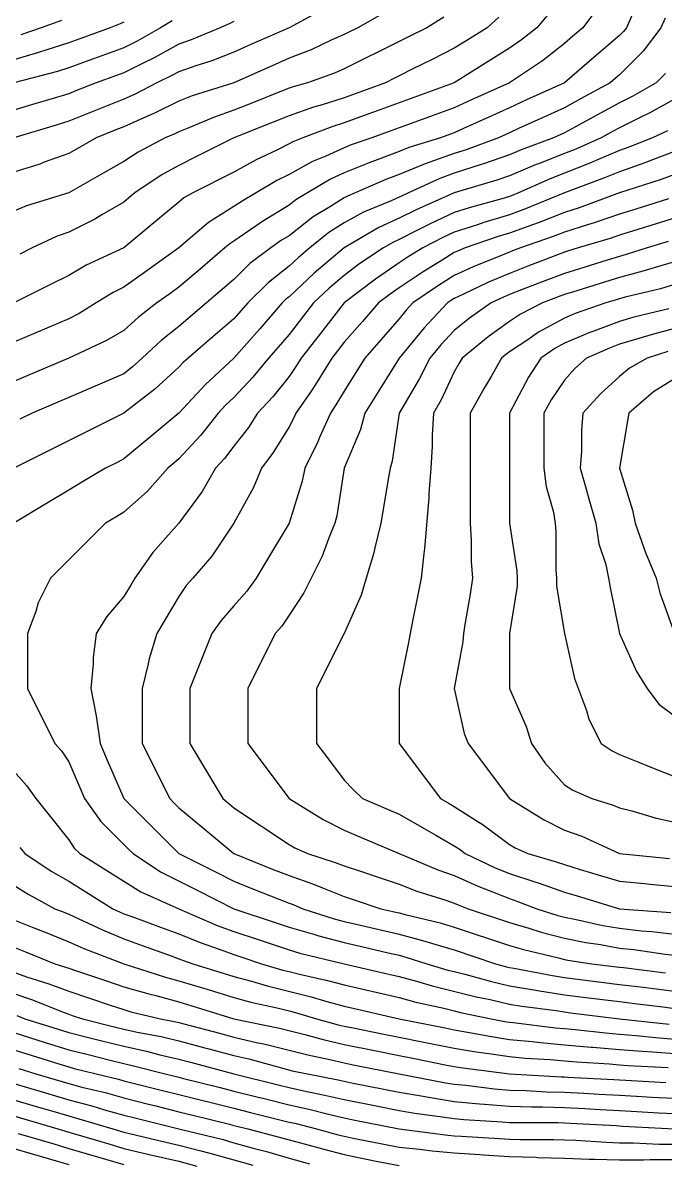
# Model space of a CAD drawing. Header units: inches. Extents: x 794995 to 811195, y 2485918 to 2508058.
# Drawn here: x 797820 to 798170, y 2489680 to 2490301 of the extents above; entities that cross this region are included whole.
import ezdxf

# ---------------------------------------------------------------- set-up
doc = ezdxf.new("R2010")
doc.units = ezdxf.units.IN
doc.header["$MEASUREMENT"] = 0
doc.layers.add('contour', color=7, linetype='Continuous')

msp = doc.modelspace()

# ---------------------------------------------------------------- linework, layer by layer
at = {"layer": 'contour'}
for points in [[(798115.16, 2490316.36), (798100.16, 2490298.36), (798091.83, 2490291.69), (798085.16, 2490287.11), (798073.62, 2490279.9), (798055.16, 2490268.36), (798033.16, 2490260.36), (798025.16, 2490257.45), (798011.16, 2490252.36), (798008.02, 2490251.22), (797995.16, 2490246.54), (797988.95, 2490244.57), (797972.66, 2490238.36), (797967.3, 2490236.22), (797965.16, 2490235.03), (797958.49, 2490231.69), (797947.16, 2490226.36), (797935.16, 2490219.61), (797912.66, 2490208.36), (797907.89, 2490205.63), (797905.16, 2490203.36), (797891.52, 2490192), (797875.16, 2490178.36), (797854.63, 2490168.89), (797845.16, 2490163.36), (797835.16, 2490158.36), (797815.16, 2490148.36)], [(798133.73, 2490309.79), (798125.16, 2490298.36), (798119.77, 2490293.75), (798115.16, 2490289.79), (798103.16, 2490280.36), (798085.16, 2490268.36), (798064.53, 2490258.99), (798055.16, 2490254.73), (798043.16, 2490250.36), (798033.73, 2490246.93), (798025.16, 2490243.82), (798021.16, 2490242.36), (798010.16, 2490238.36), (797999.03, 2490234.49), (797995.16, 2490232.91), (797985.16, 2490228.36), (797978.02, 2490225.5), (797965.16, 2490218.36), (797958.49, 2490215.03), (797947.16, 2490208.36), (797939.6, 2490203.92), (797935.16, 2490200.86), (797921.31, 2490192.21), (797905.16, 2490178.36), (797887.66, 2490165.86), (797875.16, 2490156.93), (797869.44, 2490154.08), (797860.16, 2490148.36), (797850.87, 2490142.65), (797845.16, 2490139.79), (797815.16, 2490126.93)], [(797984.72, 2490308.8), (797965.16, 2490298.36), (797944.39, 2490289.13), (797935.16, 2490285.03), (797923.16, 2490280.36), (797914.39, 2490277.59), (797905.16, 2490274.36), (797901.29, 2490272.23), (797893.16, 2490268.36), (797881.37, 2490262.15), (797875.16, 2490259.36), (797845.16, 2490247.36), (797838.24, 2490245.28), (797815.16, 2490238.36)], [(798016.98, 2490306.54), (798002.66, 2490298.36), (797997.66, 2490295.86), (797995.16, 2490294.61), (797988.49, 2490291.69), (797977.16, 2490286.36), (797965.16, 2490281.7), (797955.93, 2490277.59), (797935.16, 2490268.36), (797912.36, 2490261.16), (797905.16, 2490258.36), (797891.83, 2490251.7), (797886.07, 2490249.27), (797875.16, 2490244.36), (797870.87, 2490242.65), (797860.16, 2490238.36), (797850.61, 2490232.91), (797845.16, 2490229.79), (797831.83, 2490225.03), (797829.44, 2490224.08), (797815.16, 2490219.61)], [(798151.83, 2490305.03), (798148.91, 2490298.36), (798147.3, 2490296.22), (798145.16, 2490294.07), (798131.31, 2490282.21), (798115.16, 2490268.36), (798094.53, 2490258.99), (798085.16, 2490254.73), (798073.91, 2490249.61), (798060.16, 2490243.36), (798055.16, 2490241.09), (798053.16, 2490240.36), (798047.66, 2490238.36), (798030.45, 2490233.07), (798025.16, 2490230.86), (798013.16, 2490226.36), (798008.71, 2490224.81), (797995.16, 2490219.27), (797987.66, 2490215.86), (797975.16, 2490208.36), (797968.91, 2490204.61), (797965.16, 2490201.69), (797950.68, 2490192.84), (797947.16, 2490190.36), (797935.16, 2490182.11), (797932.85, 2490180.67), (797930.16, 2490178.36), (797916.7, 2490166.82), (797905.16, 2490156.93), (797900.16, 2490153.36), (797893.16, 2490148.36), (797882.98, 2490140.54), (797875.16, 2490133.36), (797865.69, 2490127.84), (797845.16, 2490118.36), (797824.16, 2490109.36), (797815.16, 2490105.5)], [(798049.44, 2490304.08), (798040.16, 2490298.36), (798030.16, 2490293.36), (798025.16, 2490290.86), (797995.16, 2490275.86), (797989.94, 2490273.58), (797975.16, 2490268.36), (797967.38, 2490266.14), (797965.16, 2490265.36), (797960.16, 2490263.36), (797945.87, 2490257.65), (797935.16, 2490253.36), (797924.05, 2490249.47), (797910.61, 2490243.82), (797905.16, 2490241.69), (797902.94, 2490240.58), (797897.66, 2490238.36), (797882.98, 2490230.54), (797875.16, 2490225.5), (797864.25, 2490219.27), (797845.16, 2490208.36), (797822.22, 2490201.3), (797815.16, 2490198.36)], [(798079.44, 2490304.08), (798073.16, 2490298.36), (798062.08, 2490291.44), (798055.16, 2490287.11), (798042.66, 2490280.86), (798032.66, 2490275.86), (798025.16, 2490272.11), (798022.66, 2490270.86), (798017.66, 2490268.36), (798001.16, 2490262.36), (797995.16, 2490260.18), (797983.16, 2490256.36), (797978.49, 2490255.03), (797965.16, 2490250.36), (797956.59, 2490246.93), (797935.16, 2490238.36), (797915.16, 2490228.36), (797905.16, 2490223.36), (797895.56, 2490217.96), (797881.16, 2490208.36), (797877.89, 2490205.63), (797875.16, 2490203.36), (797863.16, 2490196.36), (797859.44, 2490194.08), (797845.16, 2490186.93), (797838.84, 2490184.68), (797825.16, 2490178.36), (797818.49, 2490175.03)], [(798169.94, 2490303.58), (798167.66, 2490298.36), (798158.02, 2490285.5), (798145.16, 2490272.65), (798142.85, 2490270.67), (798140.16, 2490268.36), (798123.98, 2490259.54), (798115.16, 2490254.73), (798103.91, 2490249.61), (798090.16, 2490243.36), (798085.16, 2490241.09), (798083.28, 2490240.24), (798079.16, 2490238.36), (798061.65, 2490231.88), (798055.16, 2490229.79), (798041.83, 2490225.03), (798039.28, 2490224.24), (798025.16, 2490218.36), (798017.89, 2490215.63), (798001.16, 2490208.36), (797996.92, 2490206.6), (797995.16, 2490205.63), (797987.66, 2490200.86), (797978.28, 2490195.24), (797965.16, 2490185.03), (797961.02, 2490182.5), (797955.16, 2490178.36), (797943.73, 2490169.79), (797935.16, 2490161.22), (797920.16, 2490148.36), (797905.16, 2490135.5), (797895.56, 2490127.96), (797885.16, 2490118.36), (797879.96, 2490113.56), (797875.16, 2490109.79), (797845.16, 2490096.93), (797839.16, 2490094.36), (797825.16, 2490088.36), (797818.49, 2490085.03)], [(797901.41, 2490302.11), (797895.16, 2490298.36), (797882.43, 2490291.09), (797875.16, 2490287.45), (797861.16, 2490282.36), (797858.02, 2490281.22), (797845.16, 2490276.54), (797838.95, 2490274.57), (797815.16, 2490268.36)], [(797935.16, 2490301.69), (797932.94, 2490300.58), (797927.66, 2490298.36), (797911.83, 2490291.69), (797905.16, 2490289.36), (797891.61, 2490281.91), (797886.07, 2490279.27), (797875.16, 2490273.82), (797871.16, 2490272.36), (797860.16, 2490268.36), (797849.44, 2490264.07), (797845.16, 2490262.36), (797836.59, 2490259.79), (797826.7, 2490256.82), (797815.16, 2490253.36)], [(797875.16, 2490301.36), (797873.09, 2490300.43), (797867.66, 2490298.36), (797851.16, 2490292.36), (797845.16, 2490290.18), (797833.16, 2490286.36), (797828.71, 2490284.81), (797815.16, 2490280.86)], [(797841.16, 2490302.36), (797830.16, 2490298.36), (797819.03, 2490294.49)], [(798170.16, 2490273.36), (798165.16, 2490268.36), (798152.43, 2490261.09), (798145.16, 2490257.45), (798132.81, 2490250.71), (798121.16, 2490244.36), (798115.16, 2490241.09), (798113.28, 2490240.24), (798109.16, 2490238.36), (798091.65, 2490231.88), (798085.16, 2490229.13), (798071.04, 2490224.24), (798069.75, 2490223.77), (798055.16, 2490219.07), (798047.26, 2490216.26), (798030.16, 2490208.36), (798026.7, 2490206.82), (798025.16, 2490206.05), (798020.87, 2490204.07), (798005.75, 2490197.77), (797995.16, 2490192), (797986.83, 2490186.69), (797976.41, 2490178.36), (797970.3, 2490173.22), (797965.16, 2490168.36), (797953.91, 2490159.61), (797942.66, 2490148.36), (797939.16, 2490144.36), (797935.16, 2490139.79), (797923.62, 2490129.9), (797910.16, 2490118.36), (797907.56, 2490115.96), (797905.16, 2490113.36), (797892.12, 2490101.4), (797875.16, 2490088.36), (797855.16, 2490078.36), (797835.16, 2490068.36), (797815.16, 2490058.36)], [(798175.16, 2490259.36), (798161.61, 2490251.91), (798156.07, 2490249.27), (798145.16, 2490243.82), (798141.63, 2490241.89), (798135.16, 2490238.36), (798121.31, 2490232.21), (798115.16, 2490229.79), (798101.04, 2490224.24), (798099.75, 2490223.77), (798085.16, 2490217.59), (798078.3, 2490215.22), (798055.16, 2490208.36), (798034.39, 2490199.13), (798025.16, 2490194.51), (798014.11, 2490189.41), (797995.16, 2490178.36), (797978.87, 2490164.65), (797965.16, 2490151.69), (797963.28, 2490150.24), (797961.41, 2490148.36), (797949.16, 2490134.36), (797935.16, 2490118.36), (797919.56, 2490103.96), (797905.16, 2490088.36), (797888.8, 2490074.73), (797875.16, 2490063.36), (797871.83, 2490061.69), (797865.16, 2490058.36), (797852.66, 2490050.86), (797845.16, 2490046.36), (797833.91, 2490039.61), (797815.16, 2490028.36)], [(798171.29, 2490242.23), (798163.16, 2490238.36), (798150.3, 2490233.22), (798145.16, 2490231.44), (798133.16, 2490226.36), (798129.01, 2490224.51), (798115.16, 2490219.07), (798107.47, 2490216.05), (798090.16, 2490208.36), (798086.62, 2490206.9), (798085.16, 2490206.36), (798082.3, 2490205.5), (798063.27, 2490200.25), (798055.16, 2490197.65), (798041.99, 2490191.53), (798034.39, 2490187.59), (798025.16, 2490182.98), (798022, 2490181.52), (798016.59, 2490178.36), (798003.73, 2490169.79), (797995.16, 2490163.36), (797987.05, 2490156.47), (797978.49, 2490148.36), (797965.16, 2490131.22), (797959.16, 2490124.36), (797953.91, 2490118.36), (797945.5, 2490108.02), (797935.16, 2490096.93), (797930.71, 2490092.81), (797926.59, 2490088.36), (797917.16, 2490076.36), (797905.16, 2490063.36), (797902.43, 2490061.09), (797899.16, 2490058.36), (797887.79, 2490045.73), (797875.16, 2490034.36), (797871.41, 2490032.11), (797865.16, 2490028.36), (797855.16, 2490018.36), (797845.16, 2490008.36), (797840.16, 2490003.36), (797835.16, 2489998.36), (797828.49, 2489985.03), (797827.16, 2489980.36), (797822.66, 2489968.36), (797822.66, 2489938.36), (797837.66, 2489908.36), (797841.16, 2489904.36), (797845.16, 2489898.36), (797851.16, 2489884.36), (797853.73, 2489878.36), (797862.66, 2489865.86), (797875.16, 2489853.36), (797877.66, 2489850.86), (797880.16, 2489848.36), (797895.16, 2489838.36), (797915.16, 2489828.36), (797935.16, 2489818.36), (797957.66, 2489810.86), (797965.16, 2489808.36), (797979.28, 2489804.24), (797980.61, 2489803.82), (797995.16, 2489799.9), (798004.53, 2489797.74), (798019.16, 2489794.36), (798025.16, 2489792.98), (798028.8, 2489792), (798040.16, 2489788.36), (798051.73, 2489784.93), (798055.16, 2489784.07), (798060.87, 2489782.65), (798075.43, 2489778.63), (798085.16, 2489776.36), (798099.56, 2489773.96), (798100.56, 2489773.77), (798115.16, 2489771.49), (798126.83, 2489770.03), (798134.44, 2489769.07), (798145.16, 2489767.74), (798153.49, 2489766.69), (798168.73, 2489764.79), (798175.16, 2489763.99)], [(798175.16, 2490230.86), (798163.16, 2490226.36), (798158.87, 2490224.65), (798145.16, 2490219.9), (798137.05, 2490216.47), (798115.16, 2490208.36), (798093.94, 2490199.58), (798085.16, 2490196.36), (798071.31, 2490192.21), (798067.79, 2490190.99), (798055.16, 2490186.93), (798049.31, 2490184.22), (798038.02, 2490178.36), (798030.02, 2490173.5), (798025.16, 2490170.18), (798012.19, 2490161.33), (797995.16, 2490148.36), (797982.03, 2490131.49), (797971.83, 2490118.36), (797969.3, 2490114.22), (797965.16, 2490108.36), (797956.27, 2490097.25), (797948.02, 2490088.36), (797942.98, 2490080.54), (797935.16, 2490070.36), (797929.94, 2490063.58), (797925.16, 2490058.36), (797917.79, 2490045.73), (797905.16, 2490028.36), (797891.04, 2490012.48), (797881.16, 2489998.36), (797878.91, 2489994.61), (797875.16, 2489988.36), (797865.93, 2489977.59), (797860.16, 2489968.36), (797858.49, 2489955.03), (797858.49, 2489951.7), (797857.16, 2489938.36), (797860.16, 2489923.36), (797862.3, 2489908.36), (797866.16, 2489899.36), (797875.16, 2489878.36), (797905.16, 2489848.36), (797925.16, 2489838.36), (797935.16, 2489833.36), (797945.87, 2489829.07), (797960.16, 2489823.36), (797965.16, 2489821.36), (797967.38, 2489820.58), (797972.66, 2489818.36), (797989.7, 2489812.91), (797995.16, 2489811.44), (798004.16, 2489809.36), (798025.16, 2489804.51), (798037.89, 2489801.09), (798044.57, 2489798.95), (798055.16, 2489795.86), (798077.66, 2489788.36), (798083.54, 2489786.74), (798085.16, 2489786.36), (798087.56, 2489785.96), (798108.67, 2489781.88), (798115.16, 2489780.86), (798135.16, 2489778.36), (798145.16, 2489777.11), (798158.02, 2489775.5), (798175.16, 2489773.36)], [(798175.16, 2490218.36), (798167.89, 2490215.63), (798145.16, 2490208.36), (798123.27, 2490200.25), (798115.16, 2490197.65), (798101.31, 2490192.21), (798097.79, 2490190.99), (798085.16, 2490186.36), (798079, 2490184.52), (798061.16, 2490178.36), (798056.87, 2490176.65), (798055.16, 2490175.86), (798048.49, 2490171.69), (798038.13, 2490165.39), (798025.16, 2490156.54), (798020.29, 2490153.23), (798013.91, 2490148.36), (798005.16, 2490138.36), (797995.16, 2490126.93), (797988.49, 2490118.36), (797979.64, 2490103.88), (797977.16, 2490100.36), (797968.91, 2490088.36), (797967.77, 2490085.75), (797965.16, 2490080.86), (797956.59, 2490066.93), (797950.16, 2490058.36), (797945.75, 2490047.77), (797935.16, 2490028.36), (797923.16, 2490010.36), (797912.66, 2489998.36), (797909.16, 2489994.36), (797905.16, 2489988.36), (797893.16, 2489968.36), (797889.01, 2489954.51), (797888.49, 2489951.7), (797885.16, 2489938.36), (797885.16, 2489908.36), (797891.83, 2489895.03), (797895.16, 2489888.36), (797900.16, 2489878.36), (797902.66, 2489875.86), (797905.16, 2489873.36), (797918.8, 2489862), (797935.16, 2489848.36), (797956.59, 2489839.79), (797965.16, 2489836.36), (797978.49, 2489831.7), (797984.25, 2489829.27), (797995.16, 2489825.03), (798000.16, 2489823.36), (798015.16, 2489818.36), (798023.28, 2489816.49), (798025.16, 2489816.05), (798028.32, 2489815.2), (798047.42, 2489810.62), (798055.16, 2489808.36), (798085.16, 2489798.36), (798092.9, 2489796.1), (798112, 2489791.52), (798115.16, 2489790.67), (798117.09, 2489790.3), (798130.16, 2489788.36), (798143.49, 2489786.7), (798145.16, 2489786.49), (798147.3, 2489786.22), (798170.16, 2489783.36)], [(798171.83, 2490205.03), (798153.98, 2490199.54), (798145.16, 2490196.82), (798131.44, 2490192.08), (798127.79, 2490190.99), (798115.16, 2490186.93), (798109, 2490184.52), (798091.16, 2490178.36), (798086.83, 2490176.7), (798085.16, 2490176.05), (798081.16, 2490174.36), (798065.44, 2490168.08), (798055.16, 2490163.36), (798045.93, 2490157.59), (798032.66, 2490148.36), (798029.03, 2490144.49), (798025.16, 2490139.79), (798015.16, 2490128.36), (798006.41, 2490118.36), (798002.08, 2490111.44), (797995.16, 2490100.36), (797990.71, 2490092.81), (797987.66, 2490088.36), (797981.83, 2490075.03), (797980.87, 2490072.65), (797973.73, 2490058.36), (797972.22, 2490051.3), (797965.16, 2490028.36), (797953.91, 2490009.61), (797947.16, 2489998.36), (797942.22, 2489991.3), (797935.16, 2489983.36), (797928.1, 2489975.42), (797923.16, 2489968.36), (797918.02, 2489955.5), (797915.16, 2489948.36), (797911.16, 2489938.36), (797911.16, 2489908.36), (797929.16, 2489878.36), (797932.43, 2489875.63), (797935.16, 2489873.36), (797965.16, 2489853.36), (797968.32, 2489851.52), (797975.16, 2489848.36), (797990.36, 2489843.56), (797995.16, 2489841.69), (798005.16, 2489838.36), (798012.66, 2489835.86), (798025.16, 2489831.7), (798034.76, 2489827.96), (798050.54, 2489822.98), (798055.16, 2489821.36), (798057.23, 2489820.43), (798062.66, 2489818.36), (798085.16, 2489810.86), (798095.75, 2489807.77), (798102.43, 2489805.63), (798115.16, 2489802.21), (798126.77, 2489799.97), (798134.72, 2489798.8), (798145.16, 2489796.93), (798152.9, 2489796.1), (798169.94, 2489793.58), (798175.16, 2489792.98)], [(798175.16, 2490194.51), (798155.16, 2490188.36), (798145.16, 2490185.28), (798140.02, 2490183.5), (798122.66, 2490178.36), (798116.92, 2490176.6), (798115.16, 2490176.05), (798111.41, 2490174.61), (798095.16, 2490168.36), (798085.16, 2490164.51), (798073.81, 2490159.71), (798059.77, 2490152.98), (798055.16, 2490150.86), (798053.62, 2490149.9), (798051.41, 2490148.36), (798038.71, 2490134.81), (798025.16, 2490118.36), (798013.62, 2490099.9), (798006.41, 2490088.36), (798004.16, 2490079.36), (797995.16, 2490058.36), (797991.16, 2490032.36), (797990.16, 2490028.36), (797986.59, 2490019.79), (797983.16, 2490010.36), (797973.16, 2489990.36), (797965.16, 2489978.36), (797961.16, 2489972.36), (797957.66, 2489968.36), (797942.66, 2489938.36), (797942.66, 2489908.36), (797965.16, 2489878.36), (797983.73, 2489866.93), (797995.16, 2489861.22), (798004.16, 2489857.36), (798025.16, 2489848.36), (798046.27, 2489839.47), (798055.16, 2489836.36), (798067.57, 2489830.78), (798075.93, 2489827.59), (798085.16, 2489823.82), (798089.3, 2489822.5), (798100.16, 2489818.36), (798111.52, 2489814.72), (798115.16, 2489813.75), (798120.87, 2489812.65), (798136.07, 2489809.27), (798145.16, 2489807.65), (798157.16, 2489806.36), (798162.75, 2489805.95), (798175.16, 2489804.51)], [(798171.63, 2490181.89), (798160.16, 2490178.36), (798148.8, 2490174.72), (798145.16, 2490173.75), (798138.49, 2490171.69), (798125.75, 2490167.77), (798115.16, 2490164.51), (798103.49, 2490160.03), (798092.66, 2490155.86), (798085.16, 2490152.98), (798081.92, 2490151.6), (798075.16, 2490148.36), (798063.43, 2490140.08), (798055.16, 2490133.36), (798047.89, 2490125.63), (798041.83, 2490118.36), (798036.27, 2490107.25), (798025.16, 2490088.36), (798021.41, 2490062.11), (798020.16, 2490058.36), (798019.16, 2490052.36), (798016.59, 2490036.93), (798015.16, 2490028.36), (798011.83, 2490015.03), (798011.31, 2490012.21), (798007.16, 2489998.36), (798004.39, 2489989.13), (797995.16, 2489968.36), (797980.16, 2489938.36), (797980.16, 2489908.36), (797986.59, 2489899.79), (797995.16, 2489888.36), (798000.16, 2489883.36), (798005.16, 2489878.36), (798019.16, 2489872.36), (798025.16, 2489869.79), (798038.8, 2489862), (798045.16, 2489858.36), (798055.16, 2489852.65), (798057.77, 2489850.97), (798061.16, 2489848.36), (798077.42, 2489840.62), (798085.16, 2489837.45), (798099.64, 2489832.84), (798101.31, 2489832.21), (798115.16, 2489827.36), (798122.08, 2489825.28), (798145.16, 2489818.36), (798173.09, 2489816.29)], [(798175.16, 2490170.86), (798164.57, 2490167.77), (798157.89, 2490165.63), (798145.16, 2490162.21), (798134.57, 2490158.95), (798121.83, 2490155.03), (798115.16, 2490152.98), (798111.83, 2490151.69), (798103.16, 2490148.36), (798091.16, 2490142.36), (798085.16, 2490138.36), (798073.55, 2490129.97), (798059.44, 2490118.36), (798057.89, 2490115.63), (798055.16, 2490110.86), (798047.96, 2490095.56), (798043.91, 2490088.36), (798043.16, 2490076.36), (798043.16, 2490070.36), (798042.3, 2490058.36), (798041.31, 2490044.51), (798041.31, 2490042.21), (798039.01, 2490014.51), (798038.49, 2490011.7), (798037.16, 2489998.36), (798035.16, 2489988.36), (798032.66, 2489975.86), (798031.16, 2489968.36), (798030.16, 2489963.36), (798025.16, 2489938.36), (798025.16, 2489908.36), (798047.66, 2489878.36), (798052.43, 2489875.63), (798055.16, 2489874.07), (798067.16, 2489866.36), (798070.87, 2489864.08), (798085.16, 2489853.36), (798088.32, 2489851.52), (798095.16, 2489848.36), (798110.71, 2489843.92), (798115.16, 2489842.36), (798123.73, 2489839.79), (798133.62, 2489836.82), (798145.16, 2489833.36), (798158.8, 2489832), (798161.83, 2489831.7), (798175.16, 2489830.36)], [(798175.16, 2490158.36), (798167.42, 2490156.1), (798148.32, 2490151.52), (798145.16, 2490150.67), (798143.39, 2490150.13), (798137.66, 2490148.36), (798120.97, 2490142.56), (798115.16, 2490140.18), (798101.04, 2490132.48), (798095.16, 2490128.36), (798085.16, 2490121.69), (798083.22, 2490120.3), (798080.87, 2490118.36), (798075.16, 2490108.36), (798071.52, 2490102), (798063.73, 2490088.36), (798063.73, 2490028.36), (798064.39, 2490019.13), (798064.39, 2490007.59), (798065.16, 2489998.36), (798063.73, 2489989.79), (798061.16, 2489974.36), (798060.16, 2489968.36), (798059.77, 2489963.75), (798055.16, 2489938.36), (798060.61, 2489913.82), (798062.66, 2489908.36), (798085.16, 2489878.36), (798103.73, 2489866.93), (798115.16, 2489861.22), (798124.63, 2489857.84), (798145.16, 2489848.36), (798172.43, 2489845.63)], [(798172, 2490145.2), (798152.9, 2490140.62), (798145.16, 2490138.36), (798130.61, 2490132.91), (798129.01, 2490132.21), (798115.16, 2490126.54), (798109.86, 2490123.65), (798102.3, 2490118.36), (798095.59, 2490107.93), (798085.16, 2490088.36), (798085.16, 2490028.36), (798089.16, 2490002.36), (798089.44, 2489998.36), (798089.44, 2489994.07), (798085.16, 2489968.36), (798085.16, 2489938.36), (798094.39, 2489917.59), (798097.16, 2489908.36), (798104.57, 2489897.77), (798115.16, 2489885.86), (798119.77, 2489882.98), (798130.16, 2489878.36), (798141.63, 2489874.83), (798145.16, 2489873.36), (798151.83, 2489871.69), (798164.57, 2489867.77), (798175.16, 2489865.5)], [(798175.16, 2490134.51), (798162.43, 2490131.09), (798155.75, 2490128.95), (798145.16, 2490125.86), (798139.7, 2490123.82), (798127.16, 2490118.36), (798120.87, 2490112.65), (798115.16, 2490106.36), (798107.96, 2490095.56), (798103.91, 2490088.36), (798103.91, 2490058.36), (798105.16, 2490048.36), (798109.16, 2490034.36), (798110.16, 2490028.36), (798110.54, 2490023.75), (798110.54, 2490002.98), (798110.87, 2489998.36), (798110.87, 2489994.07), (798115.16, 2489968.36), (798120.61, 2489943.82), (798127.16, 2489926.36), (798128.49, 2489921.7), (798135.16, 2489908.36), (798141.16, 2489904.36), (798145.16, 2489902.36), (798155.16, 2489898.36), (798162.3, 2489895.5), (798175.16, 2489890.36)], [(798171.52, 2490122), (798160.16, 2490118.36), (798150.61, 2490112.91), (798145.16, 2490108.36), (798134.72, 2490098.8), (798125.16, 2490088.36), (798124.39, 2490079.13), (798124.39, 2490067.59), (798123.73, 2490058.36), (798127.16, 2490046.36), (798128.49, 2490041.7), (798132.3, 2490028.36), (798133.91, 2490017.11), (798137.66, 2490005.86), (798139.16, 2489998.36), (798140.16, 2489993.36), (798145.16, 2489968.36), (798154.39, 2489947.59), (798160.16, 2489938.36), (798166.59, 2489929.79), (798175.16, 2489923.36)], [(798175.16, 2490107.11), (798163.62, 2490099.9), (798150.16, 2490088.36), (798149.44, 2490084.07), (798145.16, 2490058.36), (798152.22, 2490035.42), (798153.73, 2490028.36), (798158.49, 2490015.03), (798159.28, 2490012.48), (798165.16, 2489998.36), (798167.16, 2489990.36), (798175.16, 2489968.36)], [(797815.16, 2489893.36), (797822.22, 2489885.42), (797827.16, 2489878.36), (797835.16, 2489868.36), (797845.16, 2489855.86), (797848.16, 2489851.36), (797851.16, 2489848.36), (797865.93, 2489839.13), (797884.39, 2489827.59), (797905.16, 2489818.36), (797926.07, 2489809.27), (797935.16, 2489805.86), (797948.28, 2489801.49), (797965.16, 2489795.86), (797970.97, 2489794.17), (797995.16, 2489788.36), (798019.53, 2489782.74), (798025.16, 2489781.44), (798034.63, 2489778.89), (798043.16, 2489776.36), (798067.16, 2489770.36), (798074.72, 2489768.8), (798085.16, 2489766.36), (798092.02, 2489765.22), (798110.71, 2489762.81), (798115.16, 2489762.11), (798118.49, 2489761.69), (798145.16, 2489758.36), (798172.23, 2489755.44)], [(797818.49, 2489851.69), (797821.16, 2489848.36), (797835.56, 2489838.76), (797845.16, 2489833.36), (797854.39, 2489827.59), (797869.16, 2489818.36), (797873.22, 2489816.43), (797875.16, 2489815.63), (797879.44, 2489814.07), (797895.16, 2489808.36), (797905.16, 2489804.73), (797916.77, 2489799.97), (797927.16, 2489796.36), (797935.16, 2489793.36), (797938.91, 2489792.11), (797950.16, 2489788.36), (797961.73, 2489784.93), (797965.16, 2489784.07), (797970.87, 2489782.65), (797986.07, 2489779.27), (797995.16, 2489776.82), (798025.16, 2489769.9), (798034.25, 2489767.45), (798049.44, 2489764.08), (798055.16, 2489762.65), (798058.59, 2489761.79), (798075.16, 2489758.36), (798083.54, 2489756.74), (798085.16, 2489756.49), (798087.23, 2489756.29), (798110.29, 2489753.5), (798115.16, 2489753.07), (798120.97, 2489752.56), (798137.47, 2489750.67), (798145.16, 2489750.03), (798154.25, 2489749.27), (798164.92, 2489748.12), (798175.16, 2489747.31)], [(797815.16, 2489831.22), (797822.98, 2489826.19), (797837.66, 2489818.36), (797843.02, 2489816.22), (797845.16, 2489815.36), (797850.61, 2489812.91), (797863.55, 2489806.75), (797875.16, 2489802), (797885.16, 2489798.36), (797900.87, 2489792.65), (797905.16, 2489791.09), (797907.09, 2489790.3), (797912.66, 2489788.36), (797929.86, 2489783.07), (797935.16, 2489781.44), (797944.63, 2489778.89), (797953.16, 2489776.36), (797977.16, 2489770.36), (797985.69, 2489767.84), (797995.16, 2489765.28), (798000.78, 2489763.99), (798025.16, 2489758.36), (798050.16, 2489753.36), (798055.16, 2489752.36), (798062.36, 2489751.16), (798075.43, 2489748.63), (798085.16, 2489747.11), (798097.57, 2489745.95), (798102.19, 2489745.39), (798115.16, 2489744.24), (798129.75, 2489742.96), (798130.61, 2489742.91), (798145.16, 2489741.7), (798157.47, 2489740.67), (798163.16, 2489740.36), (798175.16, 2489739.41)], [(797815.16, 2489812.36), (797825.16, 2489808.36), (797832.3, 2489805.5), (797845.16, 2489800.36), (797853.43, 2489796.64), (797875.16, 2489788.36), (797897.89, 2489781.09), (797905.16, 2489779.13), (797918.49, 2489775.03), (797921.04, 2489774.24), (797935.16, 2489769.9), (797944.25, 2489767.45), (797959.44, 2489764.08), (797965.16, 2489762.65), (797968.59, 2489761.79), (797980.16, 2489758.36), (797991.92, 2489755.12), (797995.16, 2489754.36), (798000.16, 2489753.36), (798016.83, 2489750.03), (798025.16, 2489748.36), (798037.66, 2489745.86), (798055.16, 2489742.36), (798067.16, 2489740.36), (798074.05, 2489739.47), (798085.16, 2489737.74), (798093.73, 2489736.93), (798107.42, 2489736.1), (798115.16, 2489735.42), (798121.65, 2489734.85), (798139.7, 2489733.82), (798145.16, 2489733.36), (798149.77, 2489732.98), (798171.73, 2489731.79)], [(797815.16, 2489797.36), (797821.59, 2489794.79), (797837.66, 2489788.36), (797843.34, 2489786.54), (797845.16, 2489785.86), (797848.91, 2489784.61), (797865.78, 2489778.99), (797875.16, 2489775.86), (797888.71, 2489771.91), (797892.53, 2489770.99), (797905.16, 2489767.59), (797912.22, 2489765.42), (797935.16, 2489758.36), (797960.02, 2489753.22), (797973.73, 2489749.79), (797983.81, 2489747.01), (797995.16, 2489744.36), (798012.66, 2489740.86), (798025.16, 2489738.36), (798033.49, 2489736.69), (798050.16, 2489733.36), (798055.16, 2489732.36), (798058.59, 2489731.79), (798085.16, 2489728.36), (798113.54, 2489726.74), (798115.16, 2489726.7), (798116.92, 2489726.6), (798142, 2489725.2), (798145.16, 2489725.03), (798148.69, 2489724.83), (798170.42, 2489723.62)], [(797815.16, 2489783.75), (797822.22, 2489781.3), (797834.25, 2489777.45), (797845.16, 2489773.36), (797867.66, 2489765.86), (797875.16, 2489763.36), (797879.03, 2489762.23), (797895.16, 2489758.36), (797903.54, 2489756.74), (797905.16, 2489756.36), (797907.89, 2489755.63), (797927.26, 2489750.47), (797935.16, 2489748.36), (797948.2, 2489745.32), (797951.44, 2489744.65), (797965.16, 2489741.22), (797975.44, 2489738.65), (797987.33, 2489736.19), (797995.16, 2489734.36), (798000.16, 2489733.36), (798025.16, 2489728.36), (798050.29, 2489723.5), (798055.16, 2489722.74), (798061.37, 2489722.15), (798077.05, 2489720.25), (798085.16, 2489719.54), (798094.25, 2489719.27), (798105.43, 2489718.63), (798115.16, 2489718.36), (798125.75, 2489717.77), (798134.11, 2489717.31), (798145.16, 2489716.69), (798157.51, 2489716.01), (798162.53, 2489715.73), (798175.16, 2489715.03)], [(797815.16, 2489772.21), (797825.44, 2489768.65), (797841.16, 2489762.36), (797845.16, 2489760.86), (797847.03, 2489760.24), (797852.66, 2489758.36), (797870.66, 2489753.86), (797875.16, 2489752.74), (797882.36, 2489751.16), (797895.43, 2489748.63), (797905.16, 2489746.36), (797919.37, 2489742.57), (797921.52, 2489742), (797935.16, 2489738.36), (797943.27, 2489736.47), (797962.3, 2489731.22), (797966.87, 2489730.08), (797975.16, 2489728.36), (797991.92, 2489725.12), (797995.16, 2489724.36), (798000.16, 2489723.36), (798016.83, 2489720.03), (798025.16, 2489718.36), (798037.16, 2489716.36), (798042.19, 2489715.39), (798055.16, 2489713.36), (798068.87, 2489712.08), (798071.61, 2489711.91), (798085.16, 2489710.71), (798097.16, 2489710.36), (798103.16, 2489710.36), (798115.16, 2489710.03), (798126.21, 2489709.41), (798134.57, 2489708.95), (798145.16, 2489708.36), (798154.63, 2489707.84), (798166.34, 2489707.19), (798175.16, 2489706.69)], [(797816.87, 2489760.08), (797821.16, 2489758.36), (797839.44, 2489752.65), (797845.16, 2489750.86), (797855.16, 2489748.36), (797863.16, 2489746.36), (797875.16, 2489743.36), (797887.47, 2489740.67), (797894.72, 2489738.8), (797905.16, 2489736.36), (797911.48, 2489734.68), (797935.16, 2489728.36), (797959.16, 2489722.36), (797965.16, 2489720.86), (797974.76, 2489718.76), (797983.81, 2489717.01), (797995.16, 2489714.36), (798012.66, 2489710.86), (798025.16, 2489708.36), (798033.73, 2489706.93), (798048.49, 2489705.03), (798055.16, 2489703.99), (798060.3, 2489703.5), (798081.29, 2489702.23), (798085.16, 2489701.89), (798088.59, 2489701.79), (798111.73, 2489701.79), (798115.16, 2489701.69), (798118.32, 2489701.52), (798143.39, 2489700.13), (798145.16, 2489700.03), (798146.74, 2489699.94), (798175.16, 2489698.36)], [(797815.16, 2489750.86), (797832.3, 2489745.5), (797845.16, 2489741.49), (797855.66, 2489738.86), (797867.66, 2489735.86), (797875.16, 2489733.99), (797879.77, 2489732.98), (797897.66, 2489728.36), (797903.66, 2489726.86), (797905.16, 2489726.49), (797907.66, 2489725.86), (797927.66, 2489720.86), (797935.16, 2489718.99), (797947.66, 2489715.86), (797951.66, 2489714.86), (797965.16, 2489711.49), (797975.93, 2489709.13), (797987.33, 2489706.19), (797995.16, 2489704.36), (798000.16, 2489703.36), (798025.16, 2489698.36), (798051.73, 2489694.93), (798055.16, 2489694.61), (798059.16, 2489694.36), (798079.86, 2489693.07), (798085.16, 2489692.74), (798090.97, 2489692.56), (798109.35, 2489692.56), (798115.16, 2489692.36), (798121.37, 2489692.15), (798137.89, 2489691.09), (798145.16, 2489690.86), (798152.66, 2489690.86), (798166.83, 2489690.03), (798235.16, 2489690.03)], [(797815.16, 2489741.49), (797825.16, 2489738.36), (797839.7, 2489733.82), (797845.16, 2489732.11), (797848.16, 2489731.36), (797860.16, 2489728.36), (797872.23, 2489725.44), (797875.16, 2489724.61), (797880.16, 2489723.36), (797896.16, 2489719.36), (797905.16, 2489717.11), (797935.16, 2489709.61), (797944.16, 2489707.36), (797960.16, 2489703.36), (797965.16, 2489702.11), (797968.24, 2489701.44), (797980.16, 2489698.36), (797992, 2489695.2), (797995.16, 2489694.36), (798000.16, 2489693.36), (798016.83, 2489690.03), (798025.16, 2489688.36), (798036.27, 2489687.25), (798043.16, 2489686.36), (798055.16, 2489685.24), (798069.16, 2489684.36), (798071.04, 2489684.24), (798085.16, 2489683.36), (798099.7, 2489682.91), (798100.68, 2489682.84), (798115.16, 2489682.36), (798128.71, 2489681.91), (798131.61, 2489681.91), (798145.16, 2489681.49), (798158.28, 2489681.49), (798161.83, 2489681.7), (798235.16, 2489681.7)], [(797818.02, 2489731.22), (797827.16, 2489728.36), (797845.16, 2489723.07), (797852.36, 2489721.16), (797864.92, 2489718.12), (797875.16, 2489715.24), (797888.66, 2489711.86), (797892.66, 2489710.86), (797905.16, 2489707.74), (797912.66, 2489705.86), (797932.66, 2489700.86), (797935.16, 2489700.24), (797936.66, 2489699.86), (797942.66, 2489698.36), (797960.54, 2489693.75), (797965.16, 2489692.36), (797973.34, 2489690.18), (797984.11, 2489687.31), (797995.16, 2489684.36), (798012.66, 2489680.86), (798025.16, 2489678.36)], [(797815.16, 2489723.07), (797822.66, 2489720.86), (797834.25, 2489717.45), (797845.16, 2489714.24), (797857.72, 2489710.92), (797864.72, 2489708.8), (797875.16, 2489705.86), (797881.16, 2489704.36), (797905.16, 2489698.36), (797929.31, 2489692.51), (797935.16, 2489690.86), (797945.59, 2489687.93), (797952.85, 2489686.05), (797965.16, 2489682.36), (797976.21, 2489679.41)], [(797815.16, 2489714.24), (797827.43, 2489710.63), (797835.16, 2489708.36), (797845.16, 2489705.42), (797850.74, 2489703.94), (797869.16, 2489698.36), (797875.16, 2489696.6), (797877.47, 2489696.05), (797898.02, 2489691.22), (797905.16, 2489689.54), (797917.16, 2489686.36), (797921.99, 2489685.19), (797935.16, 2489681.49), (797945.4, 2489678.61)], [(797815.16, 2489705.42), (797820.61, 2489703.82), (797839.16, 2489698.36), (797845.16, 2489696.6), (797847.66, 2489695.86), (797866.98, 2489690.18), (797875.16, 2489687.77), (797889.01, 2489684.51), (797905.16, 2489680.71), (797914.93, 2489678.13)], [(797817.66, 2489695.86), (797836.98, 2489690.18), (797845.16, 2489687.77), (797875.16, 2489678.95)], [(797815.16, 2489687.77), (797845.16, 2489678.95)]]:
    msp.add_lwpolyline(points, dxfattribs=at)

doc.saveas('drawing.dxf')
